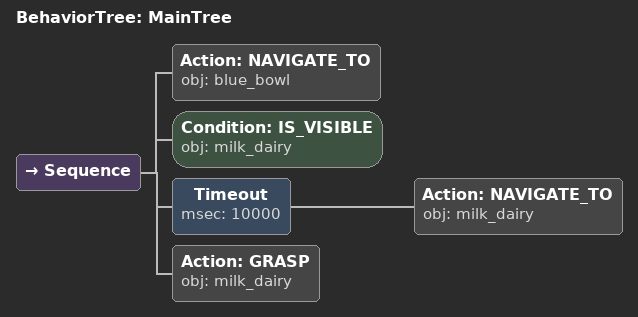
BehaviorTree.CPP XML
<root main_tree_to_execute="MainTree">
  <BehaviorTree ID="MainTree">
    <Sequence>
      <!-- Navigate to blue_bowl -->
      <Action ID="NAVIGATE_TO" obj="blue_bowl" />
      <!-- Check milk_dairy is visible before NAVIGATE_TO -->
      <Condition ID="IS_VISIBLE" obj="milk_dairy" />
      <!-- Timeout: NAVIGATE_TO milk_dairy within 10s -->
      <Timeout msec="10000">
        <!-- Navigate to milk_dairy -->
        <Action ID="NAVIGATE_TO" obj="milk_dairy" />
      </Timeout>
      <!-- Grasp milk_dairy -->
      <Action ID="GRASP" obj="milk_dairy" />
    </Sequence>
  </BehaviorTree>
</root>
